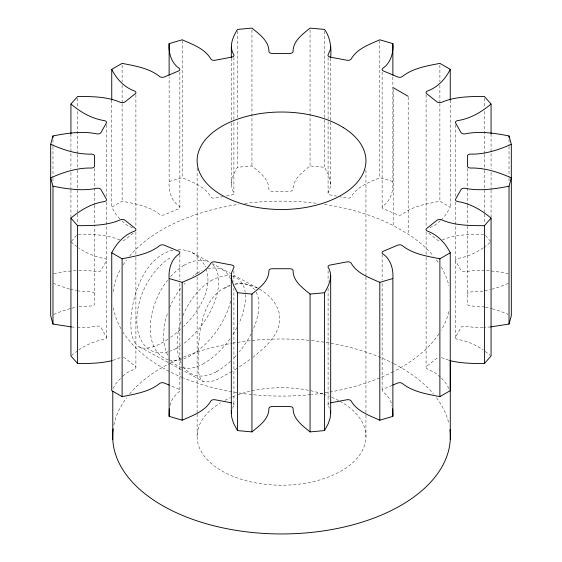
<?xml version="1.0" encoding="UTF-8"?>
<svg xmlns="http://www.w3.org/2000/svg" width="562" height="562" viewBox="0 0 562 562"><rect width="100%" height="100%" fill="white"/><g stroke="black" fill="none" stroke-linecap="round" stroke-linejoin="round"><path stroke-width="0.42" stroke-dasharray="2.81 2.11" d="M392.873 77.001L392.873 181.491C393.533 190.771 390.78 200.887 382.645 206.289A3.316 1.911 0 0 0 383.67 208.931L397.524 214.74A3.316 1.911 0 0 0 402.188 214.487C412.852 205.903 426.874 203.823 439.884 201.21L450.253 207.195L446.059 214.319L441.57 219.707M226.381 195.983L231.523 195.021A3.316 1.911 0 0 0 233.911 192.689C228.488 184.547 232.942 174.663 237.459 167.279L237.459 119.861M330.681 58.167L330.681 184.61L330.414 187.167L328.089 192.689A3.316 1.911 0 0 0 330.477 195.021L336.476 196.145M170.103 405.462C171.003 399.68 174.852 395.044 179.355 391.566A3.316 1.911 0 0 0 178.33 388.925L169.865 385.37M204.884 295.521L205.404 294.179A50.524 37.324 -39.2 0 0 206.331 269.331M232.584 408.321L233.911 405.167L233.911 288.383M204.315 297.108L200.065 305.847L194.396 314.263A55.238 38.083 -47.7 0 1 187.743 322.188L183.57 326.494M113.004 388.525L115.941 383.537L122.137 376.61M71.486 241.253L77.584 234.34M122.713 376.097L127.237 372.578L134.747 368.897A3.316 1.911 0 0 0 135.182 366.199L125.122 358.205A3.316 1.911 0 0 0 122.186 357.32M440.432 220.733L434.763 225.278L429.508 227.856M180.479 329.402L177.922 331.58A54.76 34.451 -55.1 0 1 170.342 337.516M330.681 184.61L330.245 180.346L328.391 174.466L324.541 167.279L310.055 165.952C302.721 172.035 292.914 178.828 293.076 189.492A3.316 1.911 0 0 1 289.563 191.277L272.437 191.277A3.316 1.911 0 0 1 268.924 189.492C269.086 178.828 259.279 172.035 251.945 165.952L237.459 167.279M252.738 357.425C264.316 348.054 277.368 337.221 279.728 321.612C281.155 307.295 270.427 294.811 258.415 288.552L212.288 263.543M133.173 233.251L125.122 239.651A3.316 1.911 0 0 1 122.186 240.536M71.578 355.472L78.083 350.449M483.917 247.406L490.422 242.384M249.823 359.624L238.857 367.218M236.953 368.405L232.464 371.201M167.869 339.265C161.687 343.22 155.063 347 147.694 348.047A54.528 26.168 -67.2 0 1 142.509 347.941L140.999 347.548A54.528 23.857 -69.9 0 1 137.079 345.244L135.969 344.099M176.096 348.503L177.199 347.801M190.623 355.556L189.527 356.259A53.06 32.835 -65.4 0 1 183.711 358.851M204.048 363.305L202.952 364.007A53.06 32.835 -65.4 0 1 182.791 367.78M216.377 371.763L217.473 371.061M78.736 349.95C86.492 344.689 95.154 340.825 104.455 339.378A3.316 1.911 0 0 0 106.316 336.898L101.02 327.491A3.316 1.911 0 0 0 96.994 326.115L87.419 327.456L77.247 327.414M483.264 247.905C475.508 253.167 466.846 257.031 457.545 258.478A3.316 1.911 0 0 0 455.684 260.965L460.981 270.364A3.316 1.911 0 0 0 465.006 271.741L474.581 270.399L484.753 270.441M231.79 371.601C223.002 375.873 213.56 383.748 203.24 381.479L183.31 370.667M119.868 219.032L115.941 214.319L111.747 207.195L122.116 201.21C135.126 203.823 149.148 205.903 159.812 214.487A3.316 1.911 0 0 0 164.476 214.74L178.33 208.931A3.316 1.911 0 0 0 179.355 206.289C171.22 200.887 168.467 190.771 169.127 181.491L169.127 77.001M392.873 181.491L379.807 177.648C369.374 182.334 357.046 186.436 351.06 197.002A3.316 1.911 0 0 1 346.761 198.077L339.905 196.784M392.136 385.37L383.67 388.925A3.316 1.911 0 0 0 382.645 391.566C387.148 395.044 390.997 399.68 391.897 405.462M53.72 314.467L61.321 311.369L70.44 308.531M508.28 283.388L500.679 286.487L491.56 289.325M442.217 239.974C455.48 234.277 470.246 234.41 484.416 234.34M112.927 360.326L120.549 357.615M229.767 285.334C202.671 295.535 199.053 329.107 198.238 354.25A45.037 6.084 -84.5 0 0 198.238 365.3C198.808 370.716 197.979 378.107 203.24 381.479M169.127 181.491L182.193 177.648C192.625 182.334 204.954 186.436 210.94 197.002A3.316 1.911 0 0 0 215.239 198.077L222.952 196.63M172.913 250.273C162.453 252.478 153.862 259.806 147.694 268.257A54.528 26.168 -67.2 0 0 142.509 276.595L140.999 279.602A54.528 23.857 -69.9 0 0 137.079 289.037L135.969 292.268A53.165 20.913 -72.4 0 0 131.304 314.811L131.051 317.825A51.381 17.865 -74.8 0 0 131.051 328.875L131.311 331.334A53.165 20.913 -72.4 0 0 135.969 344.092M71.971 308.187L77.324 306.978M484.676 290.877L490.029 289.669M53.804 273.645L65.417 271.565L78.069 270.413M79.045 306.719L91.444 305.904A3.316 1.911 0 0 0 94.542 303.873L94.542 226.374M482.955 291.137L470.556 291.952A3.316 1.911 0 0 0 467.458 293.982M235.288 284.091C243.234 283.037 251.355 284.899 258.415 288.552M490.64 326.915L483.931 327.442M78.884 270.385L87.419 270.399L96.994 271.741A3.316 1.911 0 0 0 101.02 270.364L106.316 260.965A3.316 1.911 0 0 0 104.455 258.478C95.154 257.031 86.492 253.167 78.736 247.905M483.116 327.47L474.581 327.456L465.006 326.115A3.316 1.911 0 0 0 460.981 327.491L455.684 336.898A3.316 1.911 0 0 0 457.545 339.378C466.846 340.825 475.508 344.689 483.264 349.95M78.455 234.347C92.618 234.361 107.335 234.466 120.549 240.241M178.056 249.591L182.966 249.823L187.75 250.849A55.238 38.083 -47.7 0 1 194.396 253.898L200.065 258.597L204.315 264.646M486.397 270.498L496.583 271.565L508.196 273.645M71.36 326.915L75.603 327.358M484.676 306.978L470.556 305.904A3.316 1.911 0 0 1 467.458 303.873L467.458 226.374M77.324 290.877L91.444 291.952A3.316 1.911 0 0 1 94.542 293.982M485.442 307.147L491.56 308.531M70.44 289.325L76.558 290.709M492.389 308.791L500.679 311.369L508.28 314.467M69.611 289.065L61.321 286.487L53.72 283.388M441.451 357.615L449.073 360.326M132.492 227.856L127.237 225.278L120.43 219.707M324.379 204.336A168.832 97.479 0 0 1 393.189 225.502L408.181 234.157A168.832 97.479 0 0 1 433.541 256.195M192.302 252.71L209.212 261.878M139.608 346.979L169.506 363.185M170.272 363.6L182.545 370.253M339.884 401.247L343.593 403.432A84.419 48.739 0 0 1 340.045 471.602A84.419 48.739 0 0 1 221.927 470.984A84.419 48.739 0 0 1 220.529 402.785M485.217 351.454L490.422 355.472M70.931 241.885L76.783 246.402M428.827 233.251L436.878 239.651A3.316 1.911 0 0 0 441.451 240.241M440.432 377.123L434.763 372.578L427.253 368.897A3.316 1.911 0 0 1 426.818 366.199L436.878 358.205A3.316 1.911 0 0 1 438.142 357.53M485.526 235.597L491.069 241.885M441.57 378.156L446.059 383.537L448.996 388.525M204.884 265.868L205.404 266.929M328.089 288.383L328.089 405.167L329.416 408.321M509.024 139.453L509.024 145.593M509.024 146.471L509.024 177.206M509.024 178.084L509.024 181.596M491.069 133.882L491.069 169.007M491.069 172.513L491.069 189.197M491.069 190.075L491.069 217.297M484.416 98.245L484.416 107.904M484.416 111.409L484.416 153.559M484.416 154.438L484.416 169.366M484.416 170.244L484.416 213.265M484.416 214.143L484.416 223.802M467.458 168.424L467.458 204.652M467.458 205.306L467.458 225.727M455.487 124.757L455.487 196.756M455.487 202.025L455.487 337.881M450.253 100.071L450.253 207.195M439.884 65.115L439.884 81.792M439.884 85.305L439.884 102.867M439.884 103.745L439.884 201.21M426.101 94.655L426.101 227.245M426.101 231.881L426.101 256.469M426.101 257.347L426.101 367.105M408.181 97.184L408.181 234.157M393.189 89.407L393.189 225.502M382.132 72.02L382.132 207.238M382.132 254.523L382.132 279.988M382.132 283.501L382.132 390.618M379.807 40.668L379.807 177.648M365.946 169.991L365.946 276.237M365.946 277.115L365.946 414.089M365.946 414.967L365.946 436.92M328.089 57.472L328.089 120.69M328.089 121.568L328.089 192.689M328.089 270.821L328.089 281.358M324.541 31.177L324.541 118.982M324.541 119.861L324.541 167.279M310.055 29.856L310.055 165.952M251.945 29.856L251.945 165.952M237.459 31.177L237.459 118.982M233.911 57.472L233.911 121.568M233.911 122.446L233.911 192.689M233.911 270.821L233.911 281.358M231.319 58.167L231.319 122.263M231.319 123.141L231.319 184.61M197.122 168.228L197.122 273.589M197.122 277.101L197.122 413.196M197.122 414.075L197.122 436.028M182.193 40.668L182.193 177.648M179.868 72.02L179.868 207.238M179.868 254.523L179.868 279.988M179.868 283.501L179.868 390.618M135.899 94.655L135.899 227.245M135.899 231.881L135.899 256.469M135.899 257.347L135.899 367.105M122.116 65.115L122.116 81.792M122.116 85.305L122.116 102.867M122.116 103.745L122.116 201.21M111.747 100.071L111.747 207.195M106.513 124.757L106.513 196.756M106.513 202.025L106.513 337.881M94.542 168.424L94.542 204.652M94.542 205.306L94.542 225.727M77.584 98.245L77.584 107.904M77.584 111.409L77.584 153.559M77.584 154.438L77.584 169.366M77.584 170.244L77.584 213.265M77.584 214.143L77.584 223.802M70.931 133.882L70.931 169.007M70.931 172.513L70.931 189.197M70.931 190.075L70.931 217.297M52.976 139.453L52.976 145.593M52.976 146.471L52.976 177.206M52.976 178.084L52.976 181.596M448.869 311.594A168.832 97.479 0 0 1 441.268 330.196M438.999 333.793A168.832 97.479 0 0 1 393.906 371.37M393.189 371.735A168.832 97.479 0 0 1 311.432 394.552M310.561 394.643A168.832 97.479 0 0 1 232.738 391.932M231.888 391.784A168.832 97.479 0 0 1 183.472 377.966M182.685 377.643A168.832 97.479 0 0 1 169.886 371.735M169.162 371.37A168.832 97.479 0 0 1 123.134 332.36M120.963 328.742A168.832 97.479 0 0 1 113.124 305.503M113.124 291.734A168.832 97.479 0 0 1 120.963 268.495M123.134 264.885A168.832 97.479 0 0 1 126.583 259.904M129.527 256.195A168.832 97.479 0 0 1 238.688 204.336M244.702 203.493A168.832 97.479 0 0 1 318.366 203.493M436.484 259.904A168.832 97.479 0 0 1 438.999 263.452M441.268 267.048A168.832 97.479 0 0 1 448.869 285.644M224.962 400.299A84.419 48.739 0 0 1 230.406 397.692M232.542 396.786A84.419 48.739 0 0 1 236.953 395.086M237.705 394.819A84.419 48.739 0 0 1 322.876 393.976M323.642 394.229A84.419 48.739 0 0 1 329.62 396.414M331.777 397.306A84.419 48.739 0 0 1 338.591 400.551M328.089 405.167A3.316 1.911 0 0 1 328.981 403.319M233.019 403.319A3.316 1.911 0 0 1 233.911 405.167M113.868 425.012A168.832 97.479 0 0 1 126.583 397.763M129.527 394.046A168.832 97.479 0 0 1 169.162 363.726M169.886 363.354A168.832 97.479 0 0 1 182.685 357.453M183.472 357.123A168.832 97.479 0 0 1 231.888 343.305M232.738 343.157A168.832 97.479 0 0 1 310.561 340.446M311.432 340.537A168.832 97.479 0 0 1 393.189 363.354M393.906 363.726A168.832 97.479 0 0 1 433.541 394.046M436.484 397.763A168.832 97.479 0 0 1 448.869 423.495M234.663 284.288A53.053 28.177 -55 0 1 254.677 289.753M256.174 292.128A53.053 28.177 -55 0 1 252.457 330.997M251.059 333.905A53.053 28.177 -55 0 1 239.363 351.896M236.152 355.627A53.053 28.177 -55 0 1 232.808 359.132M230.511 361.324A53.053 28.177 -55 0 1 217.48 370.962M224.217 288.559A53.053 28.177 -55 0 1 230.111 285.756M216.377 371.735A53.06 32.835 -65.4 0 1 183.458 366.846M181.105 362.897A53.06 32.835 -65.4 0 1 181.217 320.256M182.966 315.598A53.06 32.835 -65.4 0 1 210.799 280.895M232.436 276.216A53.053 28.177 -55 0 1 245.18 292.282M245.418 294.572A53.053 28.177 -55 0 1 239.033 323.248M236.89 327.604A53.053 28.177 -55 0 1 232.752 334.734M229.963 338.872A53.053 28.177 -55 0 1 204.055 363.214M210.792 280.81A53.053 28.177 -55 0 1 230.582 275.865M181.786 367.527A53.06 32.835 -65.4 0 1 170.033 359.09M167.673 355.142A53.06 32.835 -65.4 0 1 167.792 312.507M169.534 307.85A53.06 32.835 -65.4 0 1 181.013 287.976M184.048 284.358A53.06 32.835 -65.4 0 1 185.095 283.213M192.787 276.244A53.06 32.835 -65.4 0 1 193.925 275.401M195.07 274.607A53.06 32.835 -65.4 0 1 197.374 273.139M207.814 268.784A53.053 28.177 -55 0 1 230.504 279.335M230.631 301.106A53.053 28.177 -55 0 1 190.63 355.458M197.367 273.055A53.053 28.177 -55 0 1 202.095 270.729M181.4 359.568A53.06 32.835 -65.4 0 1 169.366 360.024M168.361 359.771A53.06 32.835 -65.4 0 1 167.588 280.227M170.623 276.609A53.06 32.835 -65.4 0 1 183.95 265.39M212.598 264.477A53.053 28.177 -55 0 1 183.17 343.867M180.788 345.518A53.053 28.177 -55 0 1 177.206 347.709M183.943 265.306A53.053 28.177 -55 0 1 208.987 261.948M176.096 348.482A53.06 32.835 -65.4 0 1 170.286 351.102M167.975 351.819A53.06 32.835 -65.4 0 1 136.854 318.766A53.06 32.835 -65.4 0 1 170.525 257.635"/><path stroke-width="0.84" d="M231.523 402.835L215.239 399.786A3.316 1.911 0 0 0 210.94 400.854C204.954 411.419 192.625 415.522 182.193 420.207L169.127 416.365L169.127 278.513C168.467 269.233 171.22 259.117 179.355 253.708A3.316 1.911 0 0 0 178.33 251.073L164.476 245.264A3.316 1.911 0 0 0 159.812 245.51C149.148 254.101 135.126 256.181 122.116 258.794L111.747 252.809C116.552 243.121 124.385 234.726 134.747 231.045A3.316 1.911 0 0 0 135.182 228.348L125.122 220.353A3.316 1.911 0 0 0 120.549 219.756C107.061 225.657 92.028 225.636 77.584 225.664L70.931 218.119C80.549 209.991 91.831 203.402 104.455 201.526A3.316 1.911 0 0 0 106.316 199.039L101.02 189.64A3.316 1.911 0 0 0 96.994 188.263C82.389 191.319 67.405 189.022 52.976 186.212L50.678 177.852C63.527 172.211 77.24 167.652 91.444 168.045A3.316 1.911 0 0 0 94.542 166.015L94.542 156.131A3.316 1.911 0 0 0 91.444 154.1C77.24 154.501 63.527 149.935 50.678 144.301L52.976 135.941C67.405 133.131 82.389 130.827 96.994 133.889A3.316 1.911 0 0 0 101.02 132.513L106.316 123.106A3.316 1.911 0 0 0 104.455 120.626C91.831 118.751 80.549 112.161 70.931 104.026L77.584 96.488C92.028 96.516 107.061 96.495 120.549 102.389A3.316 1.911 0 0 0 125.122 101.799L135.182 93.798A3.316 1.911 0 0 0 134.747 91.107C124.385 87.426 116.552 79.031 111.747 69.344L122.116 63.358C135.126 65.972 149.148 68.051 159.812 76.636A3.316 1.911 0 0 0 164.476 76.889L178.33 71.079A3.316 1.911 0 0 0 179.355 68.438C171.22 63.028 168.467 52.919 169.127 43.632L182.193 39.79C192.625 44.482 204.954 48.585 210.94 59.151A3.316 1.911 0 0 0 215.239 60.218L231.523 57.162A3.316 1.911 0 0 0 233.911 54.837C228.488 46.695 232.942 36.811 237.459 29.428L251.945 28.1C259.279 34.184 269.086 40.97 268.924 51.634A3.316 1.911 0 0 0 272.437 53.425L289.563 53.425A3.316 1.911 0 0 0 293.076 51.634C292.914 40.97 302.721 34.184 310.055 28.1L324.541 29.428C330.344 37.563 331.503 47.573 330.681 57.289M169.127 416.365L169.31 408.848M330.681 46.751L330.414 49.308L328.089 54.837A3.316 1.911 0 0 0 330.477 57.162L346.761 60.218A3.316 1.911 0 0 0 351.06 59.151C357.046 48.585 369.374 44.482 379.807 39.79L392.873 43.632C393.533 52.919 390.78 63.028 382.645 68.438A3.316 1.911 0 0 0 383.67 71.079L397.524 76.889A3.316 1.911 0 0 0 402.188 76.636C412.852 68.051 426.874 65.972 439.884 63.358L450.253 69.344L450.253 100.071M450.253 69.344C445.448 79.031 437.615 87.426 427.253 91.107A3.316 1.911 0 0 0 426.818 93.798L436.878 101.799A3.316 1.911 0 0 0 441.451 102.389C454.939 96.495 469.973 96.516 484.416 96.488L491.069 104.026C481.451 112.161 470.169 118.751 457.545 120.626A3.316 1.911 0 0 0 455.684 123.106L460.981 132.513A3.316 1.911 0 0 0 465.006 133.889C479.611 130.827 494.595 133.131 509.024 135.941L511.322 144.301C498.473 149.935 484.76 154.501 470.556 154.1A3.316 1.911 0 0 0 467.458 156.131L467.458 166.015A3.316 1.911 0 0 0 470.556 168.045C484.76 167.652 498.473 172.211 511.322 177.852L509.024 186.212C494.595 189.022 479.611 191.319 465.006 188.263A3.316 1.911 0 0 0 460.981 189.64L455.684 199.039A3.316 1.911 0 0 0 457.545 201.526C470.169 203.402 481.451 209.991 491.069 218.119L484.416 225.664C469.973 225.636 454.939 225.657 441.451 219.756A3.316 1.911 0 0 0 436.878 220.353L426.818 228.348A3.316 1.911 0 0 0 427.253 231.045C437.615 234.726 445.448 243.121 450.253 252.809L439.884 258.794C426.874 256.181 412.852 254.101 402.188 245.51A3.316 1.911 0 0 0 397.524 245.264L383.67 251.073A3.316 1.911 0 0 0 382.645 253.708C390.78 259.117 393.533 269.233 392.873 278.513L379.807 282.356C369.374 277.67 357.046 273.568 351.06 263.002A3.316 1.911 0 0 0 346.761 261.927L330.477 264.983A3.316 1.911 0 0 0 328.089 267.308C333.512 275.457 329.058 285.341 324.541 292.725L324.541 430.576L310.055 431.904C302.721 425.82 292.914 419.034 293.076 408.363A3.316 1.911 0 0 0 289.563 406.579L272.437 406.579A3.316 1.911 0 0 0 268.924 408.363C269.086 419.034 259.279 425.82 251.945 431.904L237.459 430.576L233.609 423.39L231.755 417.51L231.319 413.253L231.319 275.394L231.586 272.837L233.911 267.308A3.316 1.911 0 0 0 231.523 264.983L215.239 261.927A3.316 1.911 0 0 0 210.94 263.002C204.954 273.568 192.625 277.67 182.193 282.356L169.127 278.513M330.681 275.394L330.681 413.253L330.245 417.51L328.391 423.39L324.541 430.576M231.319 413.253L231.586 410.696M490.64 326.915L509.024 324.063L511.322 315.703L511.322 144.301M449.839 360.6C461.128 363.375 472.846 363.565 484.416 363.516L491.069 355.971L491.069 218.119M231.319 275.394L231.755 279.658L233.609 285.538L237.459 292.725L251.945 294.052C259.279 287.969 269.086 281.176 268.924 270.512A3.316 1.911 0 0 1 272.437 268.727L289.563 268.727A3.316 1.911 0 0 1 293.076 270.512C292.914 281.176 302.721 287.969 310.055 294.052L324.541 292.725M392.908 385.047L397.524 383.115A3.316 1.911 0 0 1 402.188 383.368C412.852 391.953 426.874 394.032 439.884 396.646L450.253 390.66L450.253 252.809M330.477 402.835L346.761 399.786A3.316 1.911 0 0 1 351.06 400.854C357.046 411.419 369.374 415.522 379.807 420.207L392.873 416.365L392.873 278.513M112.161 360.6C100.872 363.375 89.154 363.565 77.584 363.516L70.931 355.971L70.931 218.119M111.747 252.809L111.747 390.66L122.116 396.646C135.126 394.032 149.148 391.953 159.812 383.368A3.316 1.911 0 0 1 164.476 383.115L169.092 385.047M71.36 326.915L52.976 324.063L50.678 315.703L50.678 144.301M393.189 87.651L408.181 96.306M330.414 410.696L330.681 413.253M392.69 408.848L392.873 416.365M509.024 135.941L509.024 137.697M509.024 186.212L509.024 324.063M491.069 104.026L491.069 133.882M484.416 225.664L484.416 363.516M450.288 360.509L450.288 439.533M439.884 258.794L439.884 396.646M392.873 43.632L392.873 75.245M379.807 282.356L379.807 420.207M310.055 294.052L310.055 431.904M251.945 294.052L251.945 431.904M237.459 292.725L237.459 430.576M231.319 46.751L231.319 57.289M182.193 282.356L182.193 420.207M169.127 43.632L169.127 75.245M122.116 258.794L122.116 396.646M112.786 391.243L112.786 439.533M111.747 69.344L111.747 100.071M77.584 225.664L77.584 363.516M70.931 104.026L70.931 133.882M52.976 135.941L52.976 137.697M52.976 186.212L52.976 324.063M449.944 429.586A168.832 97.479 0 0 1 280.874 533.949A168.832 97.479 0 0 1 113.222 428.827M343.593 127.729L339.884 125.544A84.419 48.739 0 0 0 199.967 148.213A84.419 48.739 0 0 0 301.78 208.081A84.419 48.739 0 0 0 343.593 127.729"/></g></svg>
